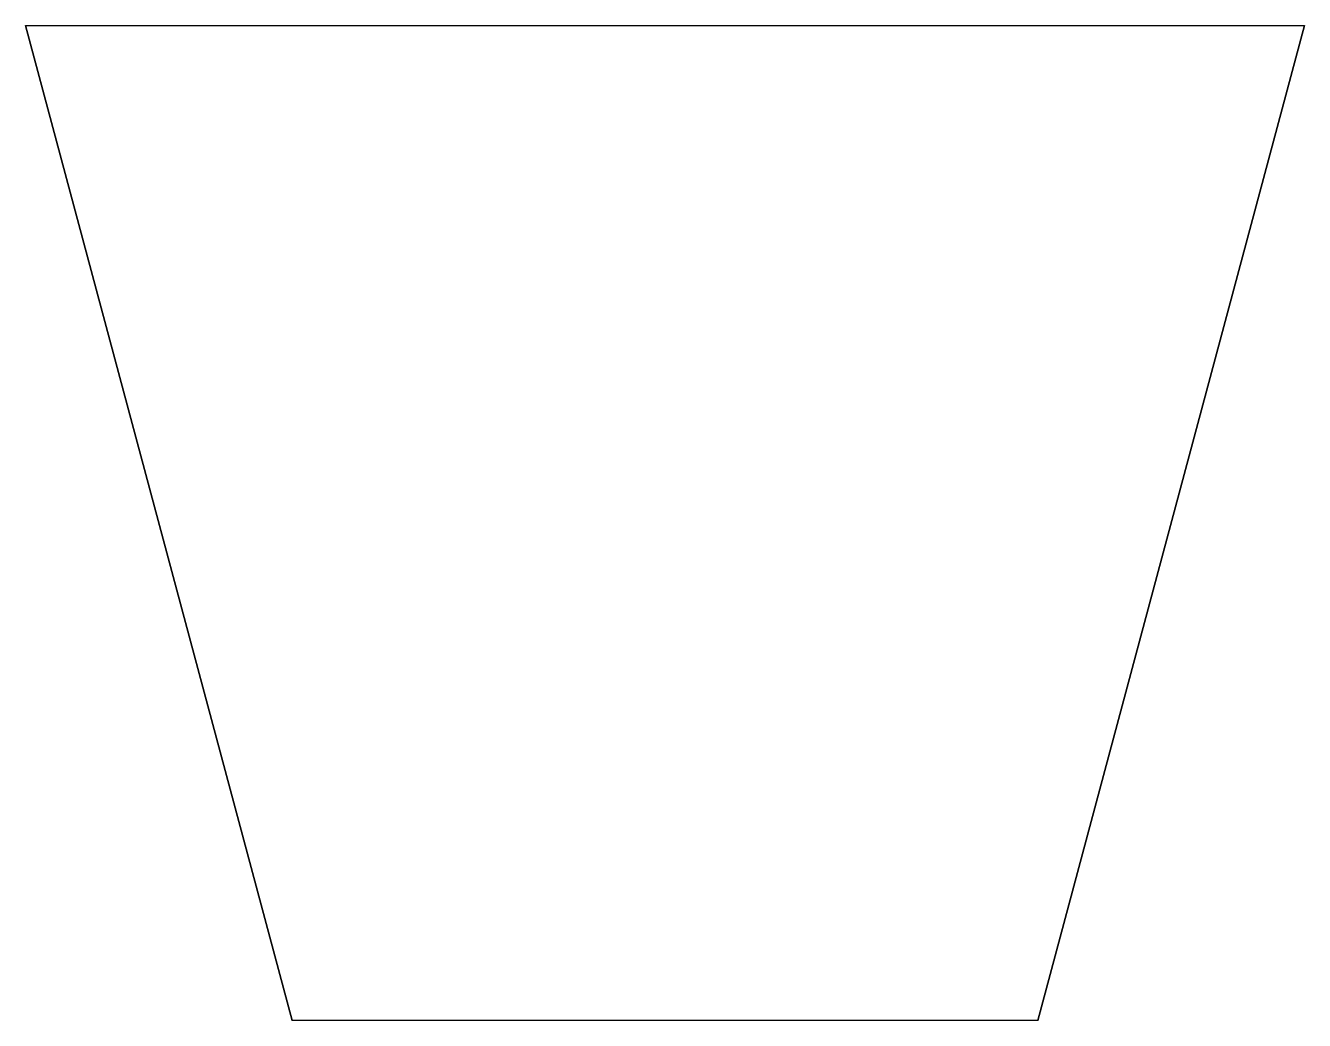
# Model space of a CAD drawing. Header units: millimetres. Extents: x 326 to 429, y -165 to -85.
import ezdxf

# ---------------------------------------------------------------- set-up
doc = ezdxf.new("R2010")
doc.units = ezdxf.units.MM
doc.layers.get('0').update_dxf_attribs({"linetype": 'CONTINUOUS'})

msp = doc.modelspace()

# ---------------------------------------------------------------- linework, layer by layer
for p, q in [((325.69, -84.69), (347.12, -164.69)), ((407.12, -164.69), (428.56, -84.69))]:
    msp.add_line(p, q)
msp.add_lwpolyline([(347.12, -164.69), (325.69, -84.69), (428.56, -84.69), (407.12, -164.69)], close=True)

doc.saveas('drawing.dxf')
